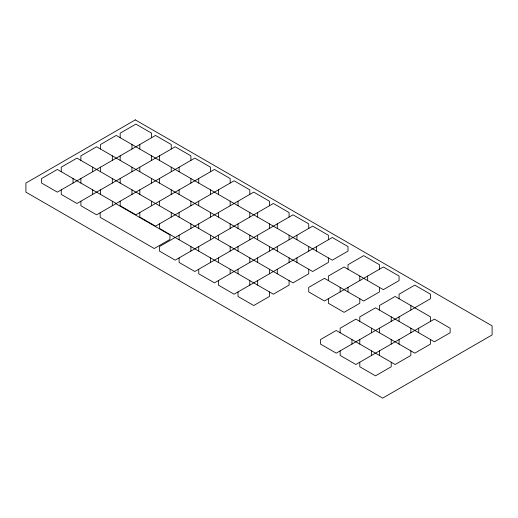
<?xml version="1.0" encoding="UTF-8"?>
<svg xmlns="http://www.w3.org/2000/svg" width="518" height="518" viewBox="0 0 518 518"><rect width="100%" height="100%" fill="white"/><g stroke="black" fill="none" stroke-linecap="round" stroke-linejoin="round"><path stroke-width="0.78" d="M430.497 321.406L430.497 316.867L395.143 296.458L379.435 305.529L379.435 310.068M430.497 339.549L430.497 344.088L414.788 353.159L355.866 319.14L340.151 328.211L340.151 332.744M418.712 328.211L418.712 332.744M410.858 305.529L410.858 310.068M410.858 328.211L410.858 332.744M410.858 350.887L410.858 355.426L395.143 364.497L336.221 330.478L320.512 339.549L320.512 344.088L336.221 353.159L430.497 298.724L430.497 294.192L414.788 285.12L399.074 294.192L399.074 298.724M399.074 316.867L399.074 321.406M399.074 339.549L399.074 344.088M391.219 316.867L391.219 321.406M391.219 339.549L391.219 344.088M391.219 362.231L391.219 366.763L375.505 375.835L359.79 366.763L359.79 362.231M379.435 269.243L379.435 264.711L363.72 255.639L348.005 264.711L348.005 269.243M379.435 287.386L379.435 291.925L363.72 300.997L324.436 278.315L308.728 287.386L308.728 291.925L324.436 300.997L383.359 266.977L399.074 276.049L399.074 280.581L383.359 289.653L344.081 266.977L328.367 276.049L328.367 280.581M379.435 328.211L379.435 332.744M379.435 350.887L379.435 355.426M371.574 328.211L371.574 332.744M371.574 350.887L371.574 355.426M367.65 276.049L367.65 280.581M359.79 276.049L359.79 280.581M359.79 298.724L359.79 303.263L344.081 312.335L328.367 303.263L328.367 298.724M359.79 321.406L359.79 316.867L375.505 307.796L434.427 341.815L450.142 332.744L450.142 328.211L434.427 319.14L355.866 364.497L340.151 355.426L340.151 350.887M359.79 339.549L359.79 344.088M351.936 339.549L351.936 344.088M348.005 287.386L348.005 291.925M340.151 287.386L340.151 291.925M328.367 239.763L328.367 235.224L312.652 226.152L214.452 282.854L198.737 273.782L198.737 269.243M328.367 257.906L328.367 262.438L312.652 271.51L96.607 146.775L80.892 155.847L80.892 160.386M316.582 246.568L316.582 251.1M308.728 228.425L308.728 223.886L293.013 214.815L194.813 271.51L179.099 262.438L179.099 257.906M308.728 246.568L308.728 251.1M308.728 269.243L308.728 273.782L293.013 282.854L76.968 158.119L61.253 167.191L61.253 171.723M296.943 235.224L296.943 239.763M296.943 257.906L296.943 262.438M289.083 217.081L289.083 212.548L273.374 203.477L175.168 260.172L159.46 251.1L159.46 246.568L253.729 192.133L269.444 201.204L269.444 205.743M289.083 235.224L289.083 239.763M289.083 257.906L289.083 262.438M289.083 280.581L289.083 285.12L273.374 294.192L159.46 228.425L159.46 223.886M277.298 223.886L277.298 228.425M277.298 246.568L277.298 251.1M277.298 269.243L277.298 273.782M269.444 223.886L269.444 228.425M269.444 246.568L269.444 251.1M269.444 269.243L269.444 273.782M269.444 291.925L269.444 296.458L253.729 305.529L238.021 296.458L238.021 291.925M257.66 212.548L257.66 217.081M257.66 235.224L257.66 239.763M257.66 257.906L257.66 262.438M257.66 280.581L257.66 285.12M249.805 194.405L249.805 189.866L234.091 180.795L155.529 226.152L139.815 217.081L139.815 212.548M249.805 212.548L249.805 217.081M249.805 235.224L249.805 239.763M249.805 257.906L249.805 262.438M249.805 280.581L249.805 285.12M238.021 201.204L238.021 205.743M238.021 223.886L238.021 228.425M238.021 246.568L238.021 251.1M238.021 269.243L238.021 273.782M230.16 183.061L230.16 178.529L214.452 169.457L135.891 214.815L120.176 205.743L120.176 201.204M230.16 201.204L230.16 205.743M230.16 223.886L230.16 228.425M230.16 246.568L230.16 251.1M230.16 269.243L230.16 273.782M218.382 189.866L218.382 194.405M218.382 212.548L218.382 217.081M218.382 235.224L218.382 239.763M218.382 257.906L218.382 262.438M218.382 280.581L218.382 285.12L234.091 294.192L332.297 237.497L348.005 246.568L348.005 251.1L332.297 260.172L116.246 135.438L100.537 144.509L100.537 149.048M210.522 171.723L210.522 167.191L194.813 158.119L116.246 203.477L57.323 169.457L41.615 178.529L41.615 183.061L57.323 192.133L155.529 135.438L171.244 144.509L171.244 149.048M210.522 189.866L210.522 194.405M210.522 212.548L210.522 217.081M210.522 235.224L210.522 239.763M210.522 257.906L210.522 262.438M198.737 178.529L198.737 183.061M198.737 201.204L198.737 205.743M198.737 223.886L198.737 228.425M198.737 246.568L198.737 251.1M190.883 160.386L190.883 155.847L175.168 146.775L76.968 203.477L61.253 194.405L61.253 189.866M190.883 178.529L190.883 183.061M190.883 201.204L190.883 205.743M190.883 223.886L190.883 228.425M190.883 246.568L190.883 251.1M179.099 167.191L179.099 171.723M179.099 189.866L179.099 194.405M179.099 212.548L179.099 217.081M179.099 235.224L179.099 239.763M171.244 167.191L171.244 171.723M171.244 189.866L171.244 194.405M171.244 212.548L171.244 217.081M159.46 155.847L159.46 160.386M159.46 178.529L159.46 183.061M159.46 201.204L159.46 205.743M151.599 137.704L151.599 133.171L135.891 124.1L120.176 133.171L120.176 137.704M151.599 155.847L151.599 160.386M151.599 178.529L151.599 183.061M151.599 201.204L151.599 205.743M139.815 144.509L139.815 149.048M139.815 167.191L139.815 171.723M139.815 189.866L139.815 194.405M131.96 144.509L131.96 149.048M131.96 167.191L131.96 171.723M131.96 189.866L131.96 194.405M120.176 155.847L120.176 160.386M120.176 178.529L120.176 183.061M112.322 155.847L112.322 160.386M112.322 178.529L112.322 183.061M112.322 201.204L112.322 205.743M100.537 167.191L100.537 171.723M100.537 189.866L100.537 194.405M100.155 212.768L100.155 217.301L154.228 248.517L169.936 239.445L169.936 234.913L115.87 203.697L96.607 214.815L80.892 205.743L80.892 201.204M92.677 167.191L92.677 171.723M92.677 189.866L92.677 194.405M80.892 178.529L80.892 183.061M73.038 178.529L73.038 183.061M135.327 119.885L25.9 183.061L25.9 192.139L382.672 398.115L492.1 334.939L492.1 325.861L135.327 119.885"/></g></svg>
